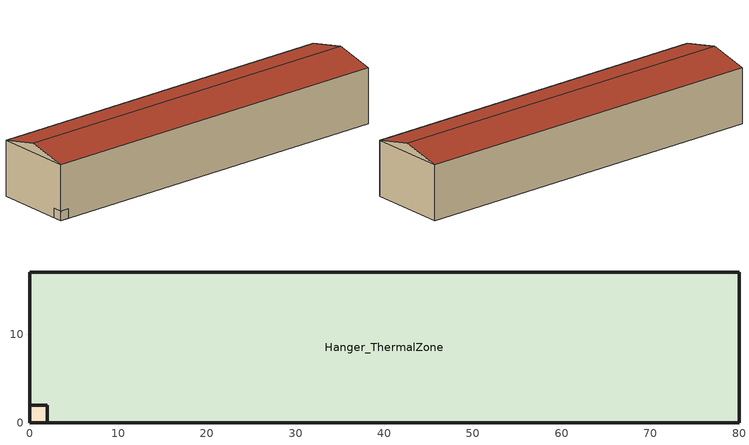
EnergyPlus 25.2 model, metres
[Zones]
Chamber_ThermalZone
 floor ground (Const_Composite_2x4_Wood_Stud_R11__3_Composite_2x4_Wood_Stud_R11__2_Composite_2x4_Wood_Stud_R11__1): 0,2 2,2 2,0 0,0 z0
 wall outside (Const_Composite_2x4_Wood_Stud_R11__3_Composite_2x4_Wood_Stud_R11__2_Composite_2x4_Wood_Stud_R11__1): 2,0 2,2 0,2 0,0 2,0 z0:2
 roof outside (Const_Composite_2x4_Wood_Stud_R11__3_Composite_2x4_Wood_Stud_R11__2_Composite_2x4_Wood_Stud_R11__1): 0,2 0,0 2,0 2,2 z2
Hanger_ThermalZone
 floor ground (Const_M15_200mm_heavyweight_concrete): 0,17 80,17 80,0 0,0 z0
 wall outside (Const_Composite_2x4_Wood_Stud_R11__3_Composite_2x4_Wood_Stud_R11__2_Composite_2x4_Wood_Stud_R11__1): 80,0,12 80,17,12 80,8.5,14; 0,17,12 0,0,12 0,8.5,14
 wall outside (Const_M01_100mm_brick): 80,0 80,17 0,17 0,0 80,0 z0:12
 roof outside (Const_Composite_2x4_Wood_Stud_R11__3_Composite_2x4_Wood_Stud_R11__2_Composite_2x4_Wood_Stud_R11__1): 80,17,12 0,17,12 0,8.5,14 80,8.5,14; 0,0,12 80,0,12 80,8.5,14 0,8.5,14
[Building]
Building 1
[Site:Location]
PERADENIYA_SRI_LANKA: 7.253468, 80.5916, 5.5, 475
[SizingPeriod:DesignDay]
CHICAGO_IL_USA Cooling .4% Conditions DB=>MWB: 7, 21, SummerDesignDay, 32.8, 10.9, Wetbulb, 23.6, 99063.21, 0, 0, No, No, No, ASHRAEClearSky, 1
CHICAGO_IL_USA Heating 99.6% Conditions: 1, 21, WinterDesignDay, -21.2, 0, Wetbulb, -21.2, 99063.21, 4.6, 270, No, No, No, ASHRAEClearSky, 0
[Site:GroundTemperature:BuildingSurface]
18.3, 18.2, 18.3, 18.4, 20.1, 22, 22.3, 22.5, 22.5, 20.7, 18.9, 18.5
[Material]
Name | Roughness | Thickness {m} | Conductivity {W/m-K} | Density {kg/m3} | Specific Heat {J/kg-K} | Thermal Absorptance | Solar Absorptance | Visible Absorptance | Thickness {m} (SLS 855 Sri Lanka Standard) | Thermal Conductivity {W/m-K}
Composite 2x4 Wood Stud R11 #1 | Smooth | 0.019 | 0.186 | 640 | 1048 | 0.9 | 0.7 | 0.7
Composite 2x4 Wood Stud R11 #2 | Smooth | 0.083 | 0.049 | 119.63 | 1048 | 0.9 | 0.7 | 0.7
Composite 2x4 Wood Stud R11 #3 | Smooth | 0.025 | 0.124 | 508.45 | 1048 | 0.9 | 0.7 | 0.7
M01 100mm brick | MediumRough | 0.1016 | 0.89 | 1920 | 790 | 0.9 | 0.7 | 0.7
M15 200mm heavyweight concrete | MediumRough | 0.2032 | 1.3 | 2240 | 900 | 0.9 | 0.7 | 0.7
Brick_Core_105mm | MediumRough |  |  | 1920 | 840 |  |  |  | 0.105 | 0.77
Cement Plaster: Sand aggregate - 10mm | Smooth | 0.01 |  | 1860 | 840 |  |  |  |  | 0.72
[Construction]
Const_Composite_2x4_Wood_Stud_R11__3_Composite_2x4_Wood_Stud_R11__2_Composite_2x4_Wood_Stud_R11__1: Composite 2x4 Wood Stud R11 #3, Composite 2x4 Wood Stud R11 #2, Composite 2x4 Wood Stud R11 #1
Const_M01_100mm_brick: M01 100mm brick
Const_M15_200mm_heavyweight_concrete: M15 200mm heavyweight concrete
Hanger_Partition_Wall_125mm: Cement Plaster: Sand aggregate - 10mm, Brick_Core_105mm, Cement Plaster: Sand aggregate - 10mm
[Zone] Multiplier=1; Part of Total Floor Area=Yes
Chamber_ThermalZone; Hanger_ThermalZone
[Space]
Name | Zone
Chamber | Chamber_ThermalZone
Hanger | Hanger_ThermalZone
[Lights] Schedule=LIGHTING_SCH; Design Level Calculation Method=Watts/Area; Watts per Floor Area {W/m2}=8; Fraction Replaceable=1
Name | Zone or ZoneList or Space or SpaceList
Chamber_Lights | Chamber
Hanger_Lights | Hanger
[People] Number of People Schedule=OCCUPANCY_SCH; Number of People Calculation Method=Area/Person; Floor Area per Person {m2/person}=15; Fraction Radiant=0.3; Activity Level Schedule=ACTIVITY_LEVEL_SCH
Name | Zone or ZoneList or Space or SpaceList
Chamber_People | Chamber
Hanger_People | Hanger
[ElectricEquipment] Schedule=EQUIPMENT_SCH; Design Level Calculation Method=Watts/Area; Watts per Floor Area {W/m2}=10
Name | Zone or ZoneList or Space or SpaceList | Design Level {W}
Chamber_Equip | Chamber | 0
Hanger_Equip | Hanger
[ZoneInfiltration:DesignFlowRate] Design Flow Rate Calculation Method=AirChanges/Hour; Air Changes per Hour {1/hr}=0.01
Chamber_Infiltration: Zone or ZoneList or Space or SpaceList=Chamber; Density Basis=Outdoor
Hanger_Infiltration: Zone or ZoneList or Space or SpaceList=Hanger; Density Basis=Outdoor
Hanger_Continuous_Eave_Infiltration: Zone or ZoneList=Hanger_ThermalZone; Schedule=Always On Continuous; Constant Term Coefficient=1; Temperature Term Coefficient=0; Velocity Term Coefficient=0; Velocity Squared Term Coefficient=0
[ZoneControl:Thermostat] Temperature Difference Between Cutout And Setpoint {deltaC}=0
Name | Zone or ZoneList | Control Type Schedule | Control 1
Chamber_ThermalZone Thermostat | Chamber_ThermalZone | Chamber_ThermalZone Thermostat Schedule | Thermostat Setpoint Single Cooling 2
Hanger_ThermalZone Thermostat | Hanger_ThermalZone | Hanger_ThermalZone Thermostat Schedule | Thermostat Setpoint Dual Setpoint 1
[ThermostatSetpoint:SingleCooling]
Thermostat Setpoint Single Cooling 2: Cooling Setpoint Temperature Schedule=COOLING_SETPOINT_SCH
[OtherEquipment]
Chamber_PreTest_HeatSoak: Fuel Type=None; Zone=Chamber_ThermalZone; Schedule=PRE_TEST_HEAT_SOAK_SCH; Design Level Calculation Method=EquipmentLevel; Design Level {W} (320 W pre-test thermal soak to hit 29.9 C at 07:44 AM)=320; Fraction Latent=0; Fraction Radiant=1; Fraction Lost=0
[ZoneHVAC:PackagedTerminalAirConditioner]
Chamber_SplitAC: Availability Schedule=Always On Discrete; Cooling Supply Air Flow Rate {m3/s} (~100 CFM)=0.05; Heating Supply Air Flow Rate {m3/s}=0.05; No Load Supply Air Flow Rate {m3/s}=0.05; No Load Supply Air Flow Rate Control Set To Low Speed=Yes; Cooling Outdoor Air Flow Rate {m3/s} (~20 CFM)=0.01; Heating Outdoor Air Flow Rate {m3/s}=0.01; No Load Outdoor Air Flow Rate {m3/s}=0.01; Supply Air Fan=Fan On Off 1; Heating Coil=Coil Heating Electric 1; Cooling Coil=Coil Cooling DX Single Speed 1; Fan Placement=DrawThrough; Supply Air Fan Operating Mode Schedule Name (Cycling Fan & Compressor with Thermostat Cutout)=Always Off Discrete
[Fan:OnOff]
Fan On Off 1: Availability Schedule=Always On Discrete; Fan Total Efficiency=0.6; Pressure Rise {Pa}=300; Maximum Flow Rate {m3/s} (Matched to Split AC flow rate)=0.05; Motor Efficiency=0.8; Motor In Airstream Fraction=1; Fan Power Ratio Function of Speed Ratio Curve=Fan On Off Power Curve; Fan Efficiency Ratio Function of Speed Ratio Curve=Fan On Off Efficiency Curve
[Coil:Heating:Electric]
Coil Heating Electric 1: Availability Schedule=Always Off Discrete; Efficiency=1; Nominal Capacity {W} (Disabled - Real Rig Heater is OFF)=0
[Coil:Cooling:DX:SingleSpeed]
Coil Cooling DX Single Speed 1: Availability Schedule=Always On Discrete; Gross Rated Total Cooling Capacity {W} (Matched to Chamber pulldown rate)=400; Gross Rated Sensible Heat Ratio=0.9; Gross Rated Cooling COP {W/W}=3.2; Rated Air Flow Rate {m3/s}=0.04; Rated Evaporator Fan Power Per Volume Flow Rate 2017 {W/(m3/s)}=773.3; Rated Evaporator Fan Power Per Volume Flow Rate 2023 {W/(m3/s)}=934.4; Total Cooling Capacity Function of Temperature Curve=Curve Biquadratic 1; Total Cooling Capacity Function of Flow Fraction Curve=Curve Quadratic 1; Energy Input Ratio Function of Temperature Curve=Curve Biquadratic 2; Energy Input Ratio Function of Flow Fraction Curve=Curve Quadratic 2; Part Load Fraction Correlation Curve=Curve Quadratic 3; Minimum Outdoor Dry-Bulb Temperature for Compressor Operation {C}=-25; Nominal Time for Condensate Removal to Begin {s}=0; Ratio of Initial Moisture Evaporation Rate and Steady State Latent Capacity=0; Maximum Cycling Rate {cycles/hr}=0; Latent Capacity Time Constant {s}=0; Condenser Type=AirCooled; Evaporative Condenser Effectiveness=0.9; Evaporative Condenser Air Flow Rate {m3/s}=Autosize; Evaporative Condenser Pump Rated Power Consumption {W}=Autosize; Crankcase Heater Capacity {W}=0; Maximum Outdoor Dry-Bulb Temperature for Crankcase Heater Operation {C}=10; Basin Heater Capacity {W/K}=0; Basin Heater Setpoint Temperature {C}=2
[ZoneHVAC:IdealLoadsAirSystem]
Chamber_IdealLoads: Always On Discrete, 16.8, NoLimit, 0, LimitFlowRate, 0.095033, 600, COOLING_AVAILABILITY_SCH, None, 0.85, None, Chamber_OutdoorAir, SUPPLY_FLOW_FRACTION_SCH
Hanger_IdealLoads: Always Off Discrete, 16.8, Hanger_OutdoorAir
[Zone equipment]
Chamber_ThermalZone: Chamber_IdealLoads
Hanger_ThermalZone: Hanger_IdealLoads
[DesignSpecification:OutdoorAir] Outdoor Air Flow per Person {m3/s-person}=0; Outdoor Air Flow per Zone Floor Area {m3/s-m2}=0; Outdoor Air Flow Air Changes per Hour {1/hr}=0
Name | Outdoor Air Method | Outdoor Air Flow per Zone {m3/s} | Outdoor Air Schedule
Chamber_OutdoorAir | Flow/Zone | 0.095033 | OUTDOOR_AIR_FRACTION_SCH
Hanger_OutdoorAir | Sum | 0 | OCCUPANCY_SCH
[ThermostatSetpoint:DualSetpoint]
Thermostat Setpoint Dual Setpoint 1: Heating Setpoint Temperature Schedule=HEATING_SETPOINT_SCH; Cooling Setpoint Temperature Schedule=COOLING_SETPOINT_SCH
[Sizing:Zone] Zone Cooling Design Supply Air Temperature Input Method=SupplyAirTemperature; Zone Cooling Design Supply Air Temperature {C}=12; Zone Heating Design Supply Air Temperature Input Method=SupplyAirTemperature; Zone Heating Design Supply Air Temperature {C}=50; Zone Cooling Design Supply Air Humidity Ratio {kgWater/kgDryAir}=0.008; Zone Heating Design Supply Air Humidity Ratio {kgWater/kgDryAir}=0.008; Zone Heating Sizing Factor=1.2; Zone Cooling Sizing Factor=1.2
Name | Design Specification Outdoor Air Object
Hanger_ThermalZone | Hanger_OutdoorAir
Chamber_ThermalZone | Chamber_OutdoorAir
[InternalMass]
Hanger_Internal_Partition_Walls: Construction=Hanger_Partition_Wall_125mm; Zone or ZoneList=Hanger_ThermalZone; Surface Area {m2} (Staff Rooms + TO Room + Seminar Room + Lab)=350
[Schedule:Day:Interval]
LIGHTING_SCH_DefaultDay; OCCUPANCY_SCH_DefaultDay: No, 08:00, 0, 18:00, 1, 24:00, 0
LIGHTING_SCH_WeekendDay; OCCUPANCY_SCH_WeekendDay: No, 24:00, 0
EQUIPMENT_SCH_DefaultDay; EQUIPMENT_SCH_WeekendDay: No, 24:00, 1
[Schedule:Week:Daily]
LIGHTING_SCH Week Rule - Jan1-Jan3: LIGHTING_SCH_DefaultDay, LIGHTING_SCH_DefaultDay, LIGHTING_SCH_DefaultDay, LIGHTING_SCH_DefaultDay, LIGHTING_SCH_DefaultDay, LIGHTING_SCH_DefaultDay, LIGHTING_SCH_WeekendDay, LIGHTING_SCH_DefaultDay, LIGHTING_SCH_DefaultDay, LIGHTING_SCH_DefaultDay, LIGHTING_SCH_DefaultDay, LIGHTING_SCH_DefaultDay
LIGHTING_SCH Week Rule - Jan4-Dec31: LIGHTING_SCH_WeekendDay, LIGHTING_SCH_DefaultDay, LIGHTING_SCH_DefaultDay, LIGHTING_SCH_DefaultDay, LIGHTING_SCH_DefaultDay, LIGHTING_SCH_DefaultDay, LIGHTING_SCH_WeekendDay, LIGHTING_SCH_DefaultDay, LIGHTING_SCH_DefaultDay, LIGHTING_SCH_DefaultDay, LIGHTING_SCH_DefaultDay, LIGHTING_SCH_DefaultDay
OCCUPANCY_SCH Week Rule - Jan1-Jan3: OCCUPANCY_SCH_DefaultDay, OCCUPANCY_SCH_DefaultDay, OCCUPANCY_SCH_DefaultDay, OCCUPANCY_SCH_DefaultDay, OCCUPANCY_SCH_DefaultDay, OCCUPANCY_SCH_DefaultDay, OCCUPANCY_SCH_WeekendDay, OCCUPANCY_SCH_DefaultDay, OCCUPANCY_SCH_DefaultDay, OCCUPANCY_SCH_DefaultDay, OCCUPANCY_SCH_DefaultDay, OCCUPANCY_SCH_DefaultDay
OCCUPANCY_SCH Week Rule - Jan4-Dec31: OCCUPANCY_SCH_WeekendDay, OCCUPANCY_SCH_DefaultDay, OCCUPANCY_SCH_DefaultDay, OCCUPANCY_SCH_DefaultDay, OCCUPANCY_SCH_DefaultDay, OCCUPANCY_SCH_DefaultDay, OCCUPANCY_SCH_WeekendDay, OCCUPANCY_SCH_DefaultDay, OCCUPANCY_SCH_DefaultDay, OCCUPANCY_SCH_DefaultDay, OCCUPANCY_SCH_DefaultDay, OCCUPANCY_SCH_DefaultDay
EQUIPMENT_SCH Week Rule - Jan1-Jan3: EQUIPMENT_SCH_DefaultDay, EQUIPMENT_SCH_DefaultDay, EQUIPMENT_SCH_DefaultDay, EQUIPMENT_SCH_DefaultDay, EQUIPMENT_SCH_DefaultDay, EQUIPMENT_SCH_DefaultDay, EQUIPMENT_SCH_WeekendDay, EQUIPMENT_SCH_DefaultDay, EQUIPMENT_SCH_DefaultDay, EQUIPMENT_SCH_DefaultDay, EQUIPMENT_SCH_DefaultDay, EQUIPMENT_SCH_DefaultDay
EQUIPMENT_SCH Week Rule - Jan4-Dec31: EQUIPMENT_SCH_WeekendDay, EQUIPMENT_SCH_DefaultDay, EQUIPMENT_SCH_DefaultDay, EQUIPMENT_SCH_DefaultDay, EQUIPMENT_SCH_DefaultDay, EQUIPMENT_SCH_DefaultDay, EQUIPMENT_SCH_WeekendDay, EQUIPMENT_SCH_DefaultDay, EQUIPMENT_SCH_DefaultDay, EQUIPMENT_SCH_DefaultDay, EQUIPMENT_SCH_DefaultDay, EQUIPMENT_SCH_DefaultDay
[Schedule:Year]
LIGHTING_SCH: LIGHTING_SCH Week Rule - Jan1-Jan3, 1, 1, 1, 3, LIGHTING_SCH Week Rule - Jan4-Dec31, 1, 4, 12, 31
OCCUPANCY_SCH: OCCUPANCY_SCH Week Rule - Jan1-Jan3, 1, 1, 1, 3, OCCUPANCY_SCH Week Rule - Jan4-Dec31, 1, 4, 12, 31
EQUIPMENT_SCH: EQUIPMENT_SCH Week Rule - Jan1-Jan3, 1, 1, 1, 3, EQUIPMENT_SCH Week Rule - Jan4-Dec31, 1, 4, 12, 31
[Schedule:Constant]
Name | Hourly Value
ACTIVITY_LEVEL_SCH | 120
Always On Discrete; Always On Continuous | 1
Always Off Discrete | 0
[Schedule:Compact]
Chamber_ThermalZone Thermostat Schedule: Through: 12/31, For: AllDays, Until: 24:00, 2
HEATING_SETPOINT_SCH: Through: 12/31, For: AllDays, Until: 24:00, 10
COOLING_SETPOINT_SCH: Through: 12/31, For: AllDays, Until: 13:25, 29.9, Until: 16:16, 20, Until: 24:00, 29.9
PRE_TEST_HEAT_SOAK_SCH: Through: 12/31, For: AllDays, Until: 07:40, 1, Until: 24:00, 0
Hanger_ThermalZone Thermostat Schedule: Through: 12/31, For: AllDays, Until: 24:00, 4
SUPPLY_FLOW_FRACTION_SCH: Through: 12/31, For: AllDays, Until: 13:25, 0, Until: 13:26, 0, Until: 13:27, 0, Until: 13:28, 0, Until: 13:29, 0, Until: 13:30, 0, Until: 13:31, 0, Until: 13:32, 0, Until: 13:33, 0.16, Until: 13:34, 0.16, Until: 13:35, 0.16, Until: 13:36, 0.16, Until: 13:37, 0.16, Until: 13:38, 0.16, Until: 13:39, 0.874, Until: 13:40, 0.874, Until: 13:41, 0.874, Until: 13:42, 0.874, Until: 13:43, 0.874, Until: 13:44, 0.874, Until: 13:45, 0.874, Until: 13:46, 0.874, Until: 13:47, 0.874, Until: 13:48, 0.874, Until: 13:49, 0.874, Until: 13:50, 0.874, Until: 13:51, 0.874, Until: 13:52, 0.874, Until: 13:53, 0.874, Until: 13:54, 0.874, Until: 13:55, 0.874, Until: 13:56, 0.874, Until: 13:57, 0.874, Until: 13:58, 0.874, Until: 13:59, 0.874, Until: 14:00, 0.874, Until: 14:01, 0.874, Until: 14:02, 0.874, Until: 14:03, 0.874, Until: 14:04, 0.874, Until: 14:05, 0.874, Until: 14:06, 0.874, Until: 14:07, 0.874, Until: 14:08, 0.874, Until: 14:09, 0.874, Until: 14:10, 0.874, Until: 14:11, 0.874, Until: 14:12, 0.874, Until: 14:13, 0.874, Until: 14:14, 0.874, Until: 14:15, 0.874, Until: 14:16, 0.874, Until: 14:17, 0.874, Until: 14:18, 0.874, Until: 14:19, 0.874, Until: 14:20, 0.874, Until: 14:21, 0.874, Until: 14:22, 0.874, Until: 14:23, 0.874, Until: 14:24, 0.874, Until: 14:25, 0.874, Until: 14:26, 0.874, Until: 14:27, 0.874, Until: 14:28, 0.874, Until: 14:29, 0.874, Until: 14:30, 0.874, Until: 14:31, 0.874, Until: 14:32, 0.874, Until: 14:33, 0.874, Until: 14:34, 0.874, Until: 14:35, 0.874, Until: 14:36, 0.874, Until: 14:37, 0.874, Until: 14:38, 0.874, Until: 14:39, 0.874, Until: 14:40, 0.874, Until: 14:41, 0.874, Until: 14:42, 0.874, Until: 14:43, 0.874, Until: 14:44, 0.874, Until: 14:45, 0.874, Until: 14:46, 0.874, Until: 14:47, 0.874, Until: 14:48, 0.874, Until: 14:49, 0.874, Until: 14:50, 0.874, Until: 14:51, 0.874, Until: 14:52, 0.874, Until: 14:53, 0.874, Until: 14:54, 0.874, Until: 14:55, 0.874, Until: 14:56, 0.874, Until: 14:57, 0.874, Until: 14:58, 0.874, Until: 14:59, 0.874, Until: 15:00, 0.874, Until: 15:01, 0.874, Until: 15:02, 0.874, Until: 15:03, 0.874, Until: 15:04, 0.874, Until: 15:05, 0.874, Until: 15:06, 0.874, Until: 15:07, 0.874, Until: 15:08, 0.874, Until: 15:09, 0.874, Until: 15:10, 0.874, Until: 15:11, 0.874, Until: 15:12, 0.874, Until: 15:13, 0.874, Until: 15:14, 0.8965, Until: 15:15, 0.9199, Until: 15:16, 0.9199, Until: 15:17, 0.9199, Until: 15:18, 0.9199, Until: 15:19, 0.9199, Until: 15:20, 0.9199, Until: 15:21, 0.9199, Until: 15:22, 0.9199, Until: 15:23, 0.9199, Until: 15:24, 0.9199, Until: 15:25, 0.9199, Until: 15:26, 0.9199, Until: 15:27, 0.9199, Until: 15:28, 0.9199, Until: 15:29, 0.9199, Until: 15:30, 0.9199, Until: 15:31, 0.9199, Until: 15:32, 0.9199, Until: 15:33, 0.9199, Until: 15:34, 0.9199, Until: 15:35, 0.9199, Until: 15:36, 0.9199, Until: 15:37, 0.9199, Until: 15:38, 0.9199, Until: 15:39, 0.9199, Until: 15:40, 0.9199, Until: 15:41, 0.9199, Until: 15:42, 0.9199, Until: 15:43, 0.9199, Until: 15:44, 0.9199, Until: 15:45, 0.9285, Until: 15:46, 0.964, Until: 15:47, 0.964, Until: 15:48, 0.964, Until: 15:49, 0.964, Until: 15:50, 0.964, Until: 15:51, 0.964, Until: 15:52, 0.964, Until: 15:53, 0.144, Until: 15:54, 0.144, Until: 15:55, 0.144, Until: 15:56, 0.144, Until: 15:57, 0.144, Until: 15:58, 0.144, Until: 15:59, 0.144, Until: 16:00, 0.144, Until: 16:01, 0.144, Until: 16:02, 0.144, Until: 16:03, 0.144, Until: 16:04, 0.144, Until: 16:05, 0.144, Until: 16:06, 0.144, Until: 16:07, 0.144, Until: 16:08, 0.144, Until: 16:09, 0.144, Until: 16:10, 0.144, Until: 16:11, 0.144, Until: 16:12, 0.54, Until: 16:13, 0.54, Until: 16:14, 0.54, Until: 16:15, 0.986, Until: 24:00, 0
OUTDOOR_AIR_FRACTION_SCH: Through: 12/31, For: AllDays, Until: 13:25, 0, Until: 13:26, 0, Until: 13:27, 0, Until: 13:28, 0, Until: 13:29, 0, Until: 13:30, 0, Until: 13:31, 0, Until: 13:32, 0, Until: 13:33, 0, Until: 13:34, 0, Until: 13:35, 0, Until: 13:36, 0, Until: 13:37, 0, Until: 13:38, 0, Until: 13:39, 0, Until: 13:40, 0, Until: 13:41, 0, Until: 13:42, 0, Until: 13:43, 0, Until: 13:44, 0, Until: 13:45, 0, Until: 13:46, 0, Until: 13:47, 0, Until: 13:48, 0, Until: 13:49, 0, Until: 13:50, 0, Until: 13:51, 0, Until: 13:52, 0, Until: 13:53, 0, Until: 13:54, 0, Until: 13:55, 0, Until: 13:56, 0, Until: 13:57, 0, Until: 13:58, 0, Until: 13:59, 0, Until: 14:00, 0, Until: 14:01, 0, Until: 14:02, 0, Until: 14:03, 0, Until: 14:04, 0, Until: 14:05, 0, Until: 14:06, 0, Until: 14:07, 0, Until: 14:08, 0, Until: 14:09, 0, Until: 14:10, 0, Until: 14:11, 0, Until: 14:12, 0, Until: 14:13, 0, Until: 14:14, 0, Until: 14:15, 0, Until: 14:16, 0, Until: 14:17, 0, Until: 14:18, 0, Until: 14:19, 0, Until: 14:20, 0, Until: 14:21, 0, Until: 14:22, 0, Until: 14:23, 0, Until: 14:24, 0, Until: 14:25, 0, Until: 14:26, 0, Until: 14:27, 0, Until: 14:28, 0, Until: 14:29, 0, Until: 14:30, 0, Until: 14:31, 0, Until: 14:32, 0, Until: 14:33, 0, Until: 14:34, 0, Until: 14:35, 0, Until: 14:36, 0, Until: 14:37, 0, Until: 14:38, 0, Until: 14:39, 0, Until: 14:40, 0, Until: 14:41, 0, Until: 14:42, 0, Until: 14:43, 0, Until: 14:44, 0, Until: 14:45, 0, Until: 14:46, 0, Until: 14:47, 0, Until: 14:48, 0, Until: 14:49, 0, Until: 14:50, 0, Until: 14:51, 0, Until: 14:52, 0, Until: 14:53, 0, Until: 14:54, 0, Until: 14:55, 0, Until: 14:56, 0, Until: 14:57, 0, Until: 14:58, 0, Until: 14:59, 0, Until: 15:00, 0, Until: 15:01, 0, Until: 15:02, 0, Until: 15:03, 0, Until: 15:04, 0, Until: 15:05, 0, Until: 15:06, 0, Until: 15:07, 0, Until: 15:08, 0, Until: 15:09, 0, Until: 15:10, 0, Until: 15:11, 0, Until: 15:12, 0, Until: 15:13, 0, Until: 15:14, 0.2241, Until: 15:15, 0.4691, Until: 15:16, 0.4691, Until: 15:17, 0.4691, Until: 15:18, 0.4691, Until: 15:19, 0.4691, Until: 15:20, 0.4691, Until: 15:21, 0.4691, Until: 15:22, 0.4691, Until: 15:23, 0.4691, Until: 15:24, 0.4691, Until: 15:25, 0.4691, Until: 15:26, 0.4691, Until: 15:27, 0.4691, Until: 15:28, 0.4691, Until: 15:29, 0.4691, Until: 15:30, 0.4691, Until: 15:31, 0.4691, Until: 15:32, 0.4691, Until: 15:33, 0.4691, Until: 15:34, 0.4691, Until: 15:35, 0.4691, Until: 15:36, 0.4691, Until: 15:37, 0.4691, Until: 15:38, 0.4691, Until: 15:39, 0.4691, Until: 15:40, 0.4691, Until: 15:41, 0.4691, Until: 15:42, 0.4691, Until: 15:43, 0.4691, Until: 15:44, 0.4691, Until: 15:45, 0.5618, Until: 15:46, 0.964, Until: 15:47, 0.964, Until: 15:48, 0.964, Until: 15:49, 0.964, Until: 15:50, 0.964, Until: 15:51, 0.964, Until: 15:52, 0.964, Until: 15:53, 0.144, Until: 15:54, 0.144, Until: 15:55, 0.144, Until: 15:56, 0.144, Until: 15:57, 0.144, Until: 15:58, 0.144, Until: 15:59, 0.144, Until: 16:00, 0.144, Until: 16:01, 0.144, Until: 16:02, 0.144, Until: 16:03, 0.144, Until: 16:04, 0.144, Until: 16:05, 0.144, Until: 16:06, 0.144, Until: 16:07, 0.144, Until: 16:08, 0.144, Until: 16:09, 0.144, Until: 16:10, 0.144, Until: 16:11, 0.144, Until: 16:12, 0.54, Until: 16:13, 0.54, Until: 16:14, 0.54, Until: 16:15, 0.986, Until: 24:00, 0
COOLING_AVAILABILITY_SCH: Through: 12/31, For: AllDays, Until: 13:25, 0, Until: 16:16, 1, Until: 24:00, 0
[Curve:Exponent]
Fan On Off Power Curve: Coefficient1 Constant=1; Coefficient2 Constant=0; Coefficient3 Constant=0; Minimum Value of x {BasedOnField A2}=0; Maximum Value of x {BasedOnField A2}=1
[Curve:Cubic]
Fan On Off Efficiency Curve: Coefficient1 Constant=1; Coefficient2 x=0; Coefficient3 x**2=0; Coefficient4 x**3=0; Minimum Value of x {BasedOnField A2}=0; Maximum Value of x {BasedOnField A2}=1
[Curve:Biquadratic] Minimum Value of x {BasedOnField A2}=17; Maximum Value of x {BasedOnField A2}=22; Minimum Value of y {BasedOnField A3}=13; Maximum Value of y {BasedOnField A3}=46
Name | Coefficient1 Constant | Coefficient2 x | Coefficient3 x**2 | Coefficient4 y | Coefficient5 y**2 | Coefficient6 x*y
Curve Biquadratic 1 | 0.942588 | 0.00954335 | 0.00068377 | -0.0110427 | 5.249e-06 | -9.72e-06
Curve Biquadratic 2 | 0.342414 | 0.034885 | -0.0006237 | 0.00497722 | 0.000437951 | -0.000728028
[Curve:Quadratic]
Name | Coefficient1 Constant | Coefficient2 x | Coefficient3 x**2 | Minimum Value of x {BasedOnField A2} | Maximum Value of x {BasedOnField A2}
Curve Quadratic 1 | 0.8 | 0.2 | 0 | 0.5 | 1.5
Curve Quadratic 2 | 1.1552 | -0.1808 | 0.0256 | 0.5 | 1.5
Curve Quadratic 3 | 0.85 | 0.15 | 0 | 0 | 1
